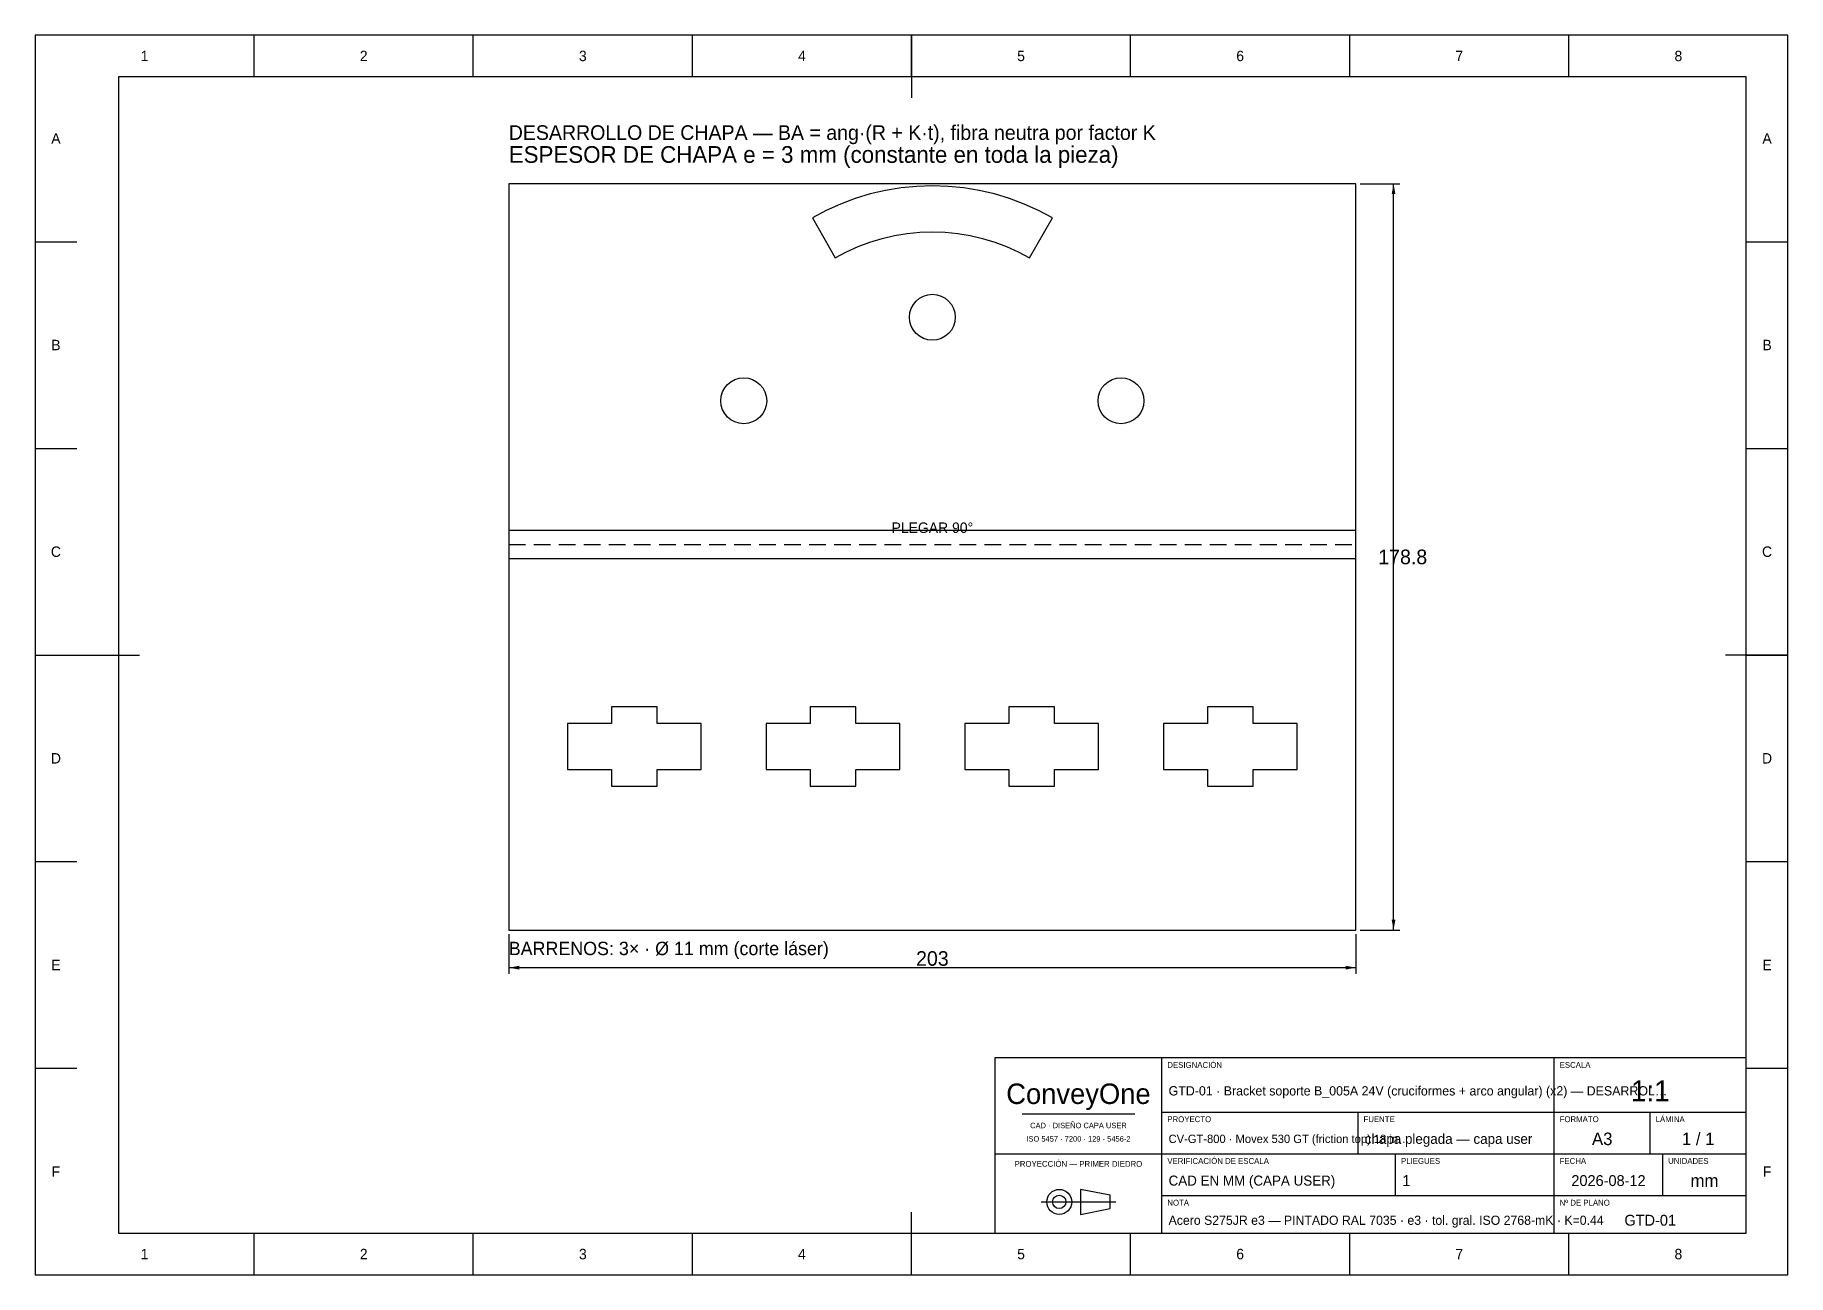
# Model space of a CAD drawing. Extents: x 0 to 420, y 0 to 297.
import ezdxf
from ezdxf.enums import TextEntityAlignment as Align

# ---------------------------------------------------------------- set-up
doc = ezdxf.new("R2010")
doc.units = 0
doc.linetypes.add('DASHED', pattern=[6, 4, -2])
for name, color, linetype in [('COTAS', 7, 'CONTINUOUS'), ('FINA', 7, 'CONTINUOUS'), ('NORMA', 7, 'CONTINUOUS'), ('PLIEGUE', 1, 'DASHED'), ('TEXTO', 7, 'CONTINUOUS'), ('VISIBLE', 7, 'CONTINUOUS')]:
    doc.layers.add(name, color=color, linetype=linetype)

msp = doc.modelspace()

# ---------------------------------------------------------------- linework, layer by layer
at = {"layer": 'COTAS'}
for p, q in [((317.5, 261.395), (327, 261.395)), ((325.5, 82.605), (325.5, 261.395)), ((113.5, 81.605), (113.5, 72.105)), ((316.5, 81.605), (316.5, 72.105)), ((317.5, 82.605), (327, 82.605)), ((113.5, 73.605), (316.5, 73.605))]:
    msp.add_line(p, q, dxfattribs=at)
for points in [[(325.5, 261.395), (325.95, 258.895), (325.05, 258.895)], [(325.5, 82.605), (325.95, 85.105), (325.05, 85.105)], [(113.5, 73.605), (116, 74.055), (116, 73.155)], [(316.5, 73.605), (314, 74.055), (314, 73.155)]]:
    msp.add_solid(points, dxfattribs=at)
at = {"layer": 'FINA'}
for p, q in [((420, 297), (0, 297)), ((0, 297), (0, 0)), ((52.5, 287), (52.5, 297)), ((105, 287), (105, 297)), ((157.5, 287), (157.5, 297)), ((210, 287), (210, 297)), ((262.5, 287), (262.5, 297)), ((315, 287), (315, 297)), ((367.5, 287), (367.5, 297)), ((420, 0), (420, 297)), ((0, 247.5), (10, 247.5)), ((410, 247.5), (420, 247.5)), ((0, 198), (10, 198)), ((410, 198), (420, 198)), ((113.5, 178.395), (316.5, 178.395)), ((113.5, 171.605), (316.5, 171.605)), ((0, 148.5), (10, 148.5)), ((410, 148.5), (420, 148.5)), ((0, 99), (10, 99)), ((410, 99), (420, 99)), ((0, 49.5), (10, 49.5)), ((410, 49.5), (420, 49.5)), ((236.5, 38.6), (263.5, 38.6)), ((270, 39), (364, 39)), ((317, 29), (317, 39)), ((364, 39), (410, 39)), ((387, 29), (387, 39)), ((230, 29), (270, 29)), ((270, 29), (364, 29)), ((326, 19), (326, 29)), ((364, 29), (410, 29)), ((390, 19), (390, 29)), ((241.03, 17.5), (258.97, 17.5)), ((270, 19), (364, 19)), ((364, 19), (410, 19)), ((52.5, 0), (52.5, 10)), ((105, 0), (105, 10)), ((157.5, 0), (157.5, 10)), ((210, 0), (210, 10)), ((262.5, 0), (262.5, 10)), ((315, 0), (315, 10)), ((367.5, 0), (367.5, 10)), ((0, 0), (420, 0))]:
    msp.add_line(p, q, dxfattribs=at)
at = {"layer": 'NORMA'}
for p, q in [((210, 297), (210, 282)), ((410, 287), (20, 287)), ((20, 287), (20, 10)), ((410, 10), (410, 287)), ((0, 148.5), (25, 148.5)), ((420, 148.5), (405, 148.5)), ((410, 52), (230, 52)), ((230, 52), (230, 10)), ((270, 10), (270, 52)), ((364, 10), (364, 52)), ((410, 10), (410, 52)), ((210, 0), (210, 15)), ((20, 10), (410, 10)), ((230, 10), (410, 10))]:
    msp.add_line(p, q, dxfattribs=at)
at = {"layer": 'PLIEGUE'}
msp.add_line((113.5, 174.995), (316.5, 174.995), dxfattribs=at)
at = {"layer": 'TEXTO'}
for p, q in [((257.59, 19.11), (250.46, 20.49)), ((250.46, 20.49), (250.46, 14.51)), ((257.59, 15.89), (257.59, 19.11)), ((250.46, 14.51), (257.59, 15.89))]:
    msp.add_line(p, q, dxfattribs=at)
for radius in [2.99, 1.61]:
    msp.add_circle((245.4, 17.5), radius, dxfattribs=at)
at = {"layer": 'VISIBLE'}
for p, q in [((316.5, 261.395), (113.5, 261.395)), ((113.5, 261.395), (113.5, 82.605)), ((211.24, 260.765), (207.49, 260.395)), ((215, 260.895), (211.24, 260.765)), ((218.76, 260.765), (215, 260.895)), ((222.51, 260.395), (218.76, 260.765)), ((316.5, 82.605), (316.5, 261.395)), ((193, 256.515), (189.57, 254.965)), ((196.52, 257.835), (193, 256.515)), ((200.12, 258.935), (196.52, 257.835)), ((203.78, 259.785), (200.12, 258.935)), ((207.49, 260.395), (203.78, 259.785)), ((226.22, 259.785), (222.51, 260.395)), ((229.88, 258.935), (226.22, 259.785)), ((233.48, 257.835), (229.88, 258.935)), ((237, 256.515), (233.48, 257.835)), ((240.43, 254.965), (237, 256.515)), ((189.57, 254.965), (186.25, 253.185)), ((186.25, 253.185), (191.75, 243.665)), ((238.25, 243.665), (243.75, 253.185)), ((243.75, 253.185), (240.43, 254.965)), ((200.05, 247.425), (202.96, 248.305)), ((202.96, 248.305), (205.93, 248.995)), ((205.93, 248.995), (208.93, 249.495)), ((208.93, 249.495), (211.96, 249.795)), ((211.96, 249.795), (215, 249.895)), ((215, 249.895), (218.04, 249.795)), ((218.04, 249.795), (221.07, 249.495)), ((221.07, 249.495), (224.07, 248.995)), ((224.07, 248.995), (227.04, 248.305)), ((227.04, 248.305), (229.95, 247.425)), ((191.75, 243.665), (194.43, 245.095)), ((194.43, 245.095), (197.21, 246.355)), ((197.21, 246.355), (200.05, 247.425)), ((229.95, 247.425), (232.79, 246.355)), ((232.79, 246.355), (235.57, 245.095)), ((235.57, 245.095), (238.25, 243.665)), ((149.1, 136.105), (138.1, 136.105)), ((138.1, 136.105), (138.1, 132.105)), ((149.1, 132.105), (149.1, 136.105)), ((196.7, 136.105), (185.7, 136.105)), ((185.7, 136.105), (185.7, 132.105)), ((196.7, 132.105), (196.7, 136.105)), ((244.3, 136.105), (233.3, 136.105)), ((233.3, 136.105), (233.3, 132.105)), ((244.3, 132.105), (244.3, 136.105)), ((291.9, 136.105), (280.9, 136.105)), ((280.9, 136.105), (280.9, 132.105)), ((291.9, 132.105), (291.9, 136.105)), ((138.1, 132.105), (127.6, 132.105)), ((127.6, 132.105), (127.6, 121.105)), ((159.6, 132.105), (149.1, 132.105)), ((159.6, 121.105), (159.6, 132.105)), ((185.7, 132.105), (175.2, 132.105)), ((175.2, 132.105), (175.2, 121.105)), ((207.2, 132.105), (196.7, 132.105)), ((207.2, 121.105), (207.2, 132.105)), ((233.3, 132.105), (222.8, 132.105)), ((222.8, 132.105), (222.8, 121.105)), ((254.8, 132.105), (244.3, 132.105)), ((254.8, 121.105), (254.8, 132.105)), ((280.9, 132.105), (270.4, 132.105)), ((270.4, 132.105), (270.4, 121.105)), ((302.4, 132.105), (291.9, 132.105)), ((302.4, 121.105), (302.4, 132.105)), ((127.6, 121.105), (138.1, 121.105)), ((138.1, 121.105), (138.1, 117.105)), ((149.1, 117.105), (149.1, 121.105)), ((149.1, 121.105), (159.6, 121.105)), ((175.2, 121.105), (185.7, 121.105)), ((185.7, 121.105), (185.7, 117.105)), ((196.7, 117.105), (196.7, 121.105)), ((196.7, 121.105), (207.2, 121.105)), ((222.8, 121.105), (233.3, 121.105)), ((233.3, 121.105), (233.3, 117.105)), ((244.3, 117.105), (244.3, 121.105)), ((244.3, 121.105), (254.8, 121.105)), ((270.4, 121.105), (280.9, 121.105)), ((280.9, 121.105), (280.9, 117.105)), ((291.9, 117.105), (291.9, 121.105)), ((291.9, 121.105), (302.4, 121.105)), ((138.1, 117.105), (149.1, 117.105)), ((185.7, 117.105), (196.7, 117.105)), ((233.3, 117.105), (244.3, 117.105)), ((280.9, 117.105), (291.9, 117.105)), ((113.5, 82.605), (316.5, 82.605))]:
    msp.add_line(p, q, dxfattribs=at)
for centre in [(215, 229.395), (169.8, 209.395), (260.2, 209.395)]:
    msp.add_circle(centre, 5.5, dxfattribs=at)

# ---------------------------------------------------------------- texts
at = {"layer": 'COTAS'}
for s, p in [('178.8', (327.7, 172)), ('203', (215, 75.805))]:
    msp.add_text(s, height=3.5, dxfattribs=at).set_placement(p, align=Align.MIDDLE_CENTER)
at = {"layer": 'TEXTO'}
for s, height, p in [('1', 2.5, (26.25, 292)), ('2', 2.5, (78.75, 292)), ('3', 2.5, (131.25, 292)), ('4', 2.5, (183.75, 292)), ('5', 2.5, (236.25, 292)), ('6', 2.5, (288.75, 292)), ('7', 2.5, (341.25, 292)), ('8', 2.5, (393.75, 292)), ('A', 2.5, (5, 272.25)), ('A', 2.5, (415, 272.25)), ('B', 2.5, (5, 222.75)), ('B', 2.5, (415, 222.75)), ('PLEGAR 90°', 2.5, (215, 178.995)), ('C', 2.5, (5, 173.25)), ('C', 2.5, (415, 173.25)), ('D', 2.5, (5, 123.75)), ('D', 2.5, (415, 123.75)), ('E', 2.5, (5, 74.25)), ('E', 2.5, (415, 74.25)), ('1:1', 5, (387, 44.1)), ('ConveyOne', 4.9, (250, 43.4)), ('CAD · DISEÑO CAPA USER', 1.3, (250, 35.8)), ('A3', 3, (375.5, 32.6)), ('1 / 1', 3, (398.5, 32.6)), ('ISO 5457 · 7200 · 129 · 5456-2', 1.3, (250, 32.6)), ('F', 2.5, (5, 24.75)), ('PROYECCIÓN — PRIMER DIEDRO', 1.4, (250, 26.6)), ('F', 2.5, (415, 24.75)), ('2026-08-12', 2.6, (377, 22.6)), ('mm', 3, (400, 22.6)), ('GTD-01', 2.6, (387, 13.1)), ('1', 2.5, (26.25, 5)), ('2', 2.5, (78.75, 5)), ('3', 2.5, (131.25, 5)), ('4', 2.5, (183.75, 5)), ('5', 2.5, (236.25, 5)), ('6', 2.5, (288.75, 5)), ('7', 2.5, (341.25, 5)), ('8', 2.5, (393.75, 5))]:
    msp.add_text(s, height=height, dxfattribs=at).set_placement(p, align=Align.MIDDLE_CENTER)
for s, height, p in [('DESARROLLO DE CHAPA — BA = ang·(R + K·t), fibra neutra por factor K', 3.5, (113.5, 271.895)), ('ESPESOR DE CHAPA e = 3 mm (constante en toda la pieza)', 4, (113.5, 266.395)), ('BARRENOS: 3× · Ø 11 mm (corte láser)', 3.2, (113.5, 76.605)), ('DESIGNACIÓN', 1.4, (271.3, 49.6)), ('ESCALA', 1.4, (365.3, 49.6)), ('PROYECTO', 1.4, (271.3, 36.6)), ('FUENTE', 1.4, (318.3, 36.6)), ('FORMATO', 1.4, (365.3, 36.6)), ('LÁMINA', 1.4, (388.3, 36.6)), ('VERIFICACIÓN DE ESCALA', 1.4, (271.3, 26.6)), ('PLIEGUES', 1.4, (327.3, 26.6)), ('FECHA', 1.4, (365.3, 26.6)), ('UNIDADES', 1.4, (391.3, 26.6)), ('NOTA', 1.4, (271.3, 16.6)), ('Nº DE PLANO', 1.4, (365.3, 16.6))]:
    msp.add_text(s, height=height, dxfattribs=at).set_placement(p)
for s, height, p in [('GTD-01 · Bracket soporte B_005A 24V (cruciformes + arco angular) (x2) — DESARROL…', 2.2224, (271.6, 44.1)), ('CV-GT-800 · Movex 530 GT (friction top) 18 in…', 2, (271.6, 32.6)), ('chapa plegada — capa user', 2.4, (318.6, 32.6)), ('CAD EN MM (CAPA USER)', 2.4, (271.6, 22.6)), ('1', 2.6, (327.6, 22.6)), ('Acero S275JR e3 — PINTADO RAL 7035 · e3 · tol. gral. ISO 2768-mK · K=0.44', 2.2, (271.6, 13.1))]:
    msp.add_text(s, height=height, dxfattribs=at).set_placement(p, align=Align.MIDDLE_LEFT)

doc.saveas('drawing.dxf')
